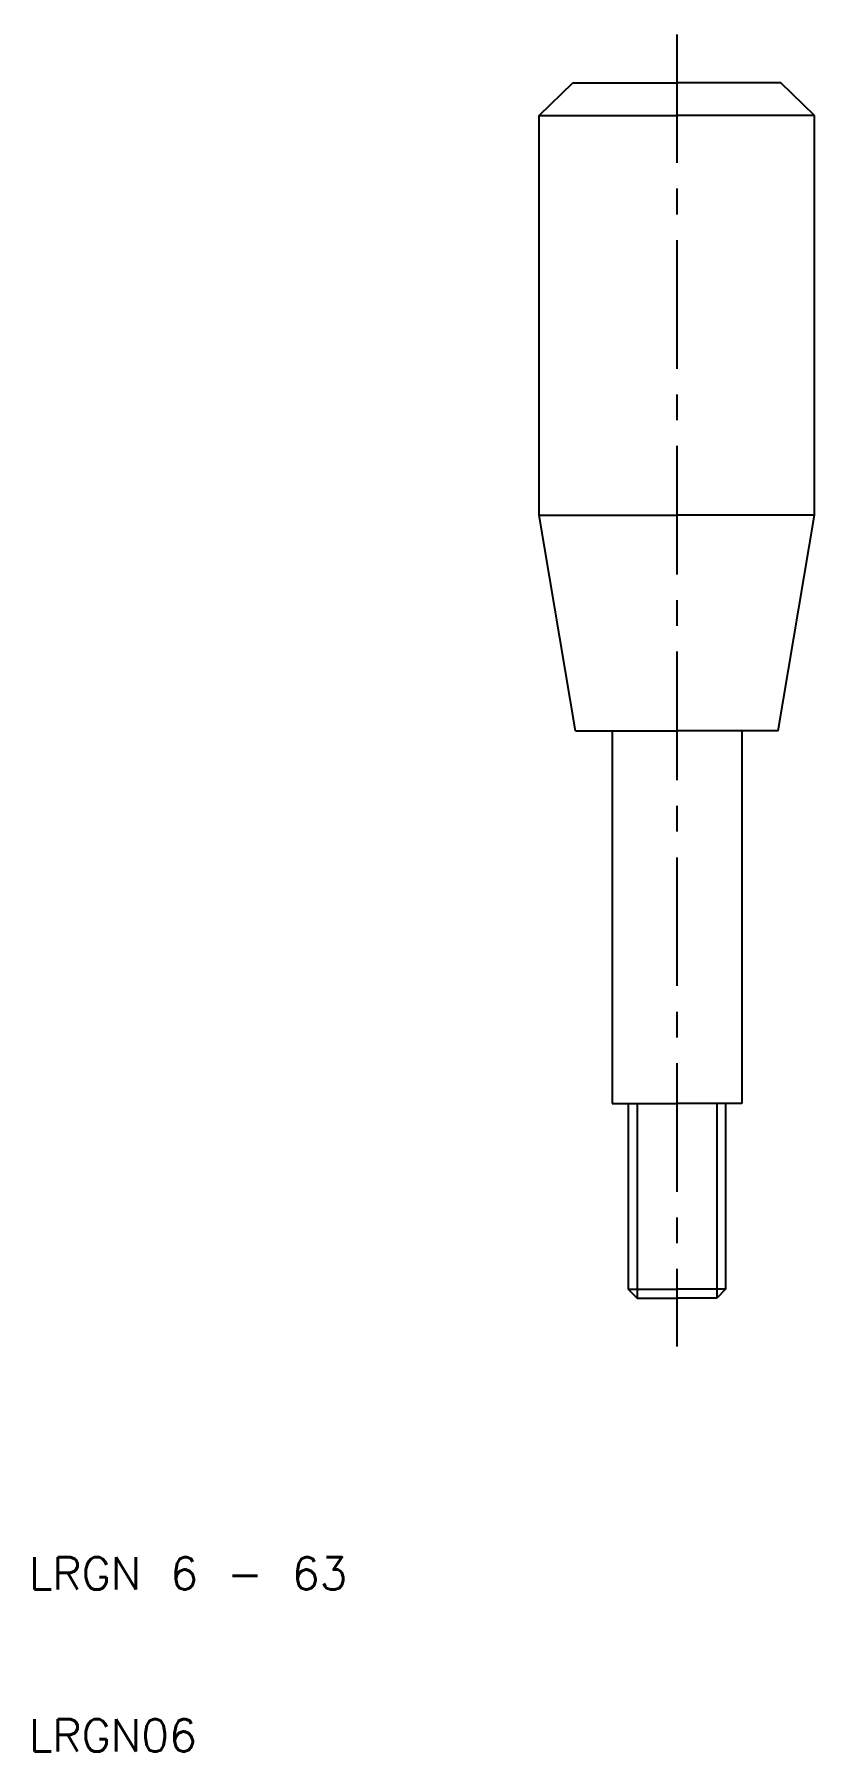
# Model space of a CAD drawing. Extents: x 10 to 59, y 10 to 116.
import ezdxf

# ---------------------------------------------------------------- set-up
doc = ezdxf.new("R2010")
doc.units = 0
doc.header["$LTSCALE"] = 0.25
doc.linetypes.add('CENTER', pattern=[50.8, 31.75, -6.35, 6.35, -6.35])
doc.layers.get('0').update_dxf_attribs({"linetype": 'CONTINUOUS'})
doc.layers.add('CENTER', color=1, linetype='CENTER')
doc.styles.get("Standard").update_dxf_attribs({"font": 'txt.shx', "bigfont": 'extfont.shx'})

msp = doc.modelspace()

# ---------------------------------------------------------------- linework, layer by layer
for p, q in [((41.5, 111), (43.58, 113)), ((43.58, 113), (50, 113)), ((56.42, 113), (50, 113)), ((58.5, 111), (56.42, 113)), ((41.5, 86.33), (41.5, 111)), ((41.5, 111), (50, 111)), ((58.5, 111), (50, 111)), ((58.5, 86.33), (58.5, 111)), ((41.5, 86.33), (50, 86.33)), ((43.75, 73), (41.5, 86.33)), ((58.5, 86.33), (50, 86.33)), ((56.25, 73), (58.5, 86.33)), ((43.75, 73), (46, 73)), ((46, 73), (46, 50)), ((46, 73), (50, 73)), ((54, 73), (50, 73)), ((54, 73), (54, 50)), ((56.25, 73), (54, 73)), ((46, 50), (47, 50)), ((47, 50), (47, 38.54)), ((47, 50), (50, 50)), ((53, 50), (50, 50)), ((53, 50), (53, 38.54)), ((54, 50), (53, 50)), ((47, 38.54), (47.54, 38)), ((47, 38.54), (50, 38.54)), ((53, 38.54), (50, 38.54)), ((53, 38.54), (52.46, 38)), ((47.54, 38), (50, 38)), ((52.46, 38), (50, 38))]:
    msp.add_line(p, q)
at = {"color": 3}
for p, q in [((47.54, 50), (47.54, 38)), ((52.46, 50), (52.46, 38))]:
    msp.add_line(p, q, dxfattribs=at)
at = {"layer": 'CENTER', "color": 1, "linetype": 'CENTER'}
msp.add_line((50, 116), (50, 35), dxfattribs=at)

# ---------------------------------------------------------------- texts
for s, p in [('LRGN 6 - 63', (10, 20)), ('LRGN06', (10, 10))]:
    msp.add_text(s, height=2).set_placement(p)

doc.saveas('drawing.dxf')
